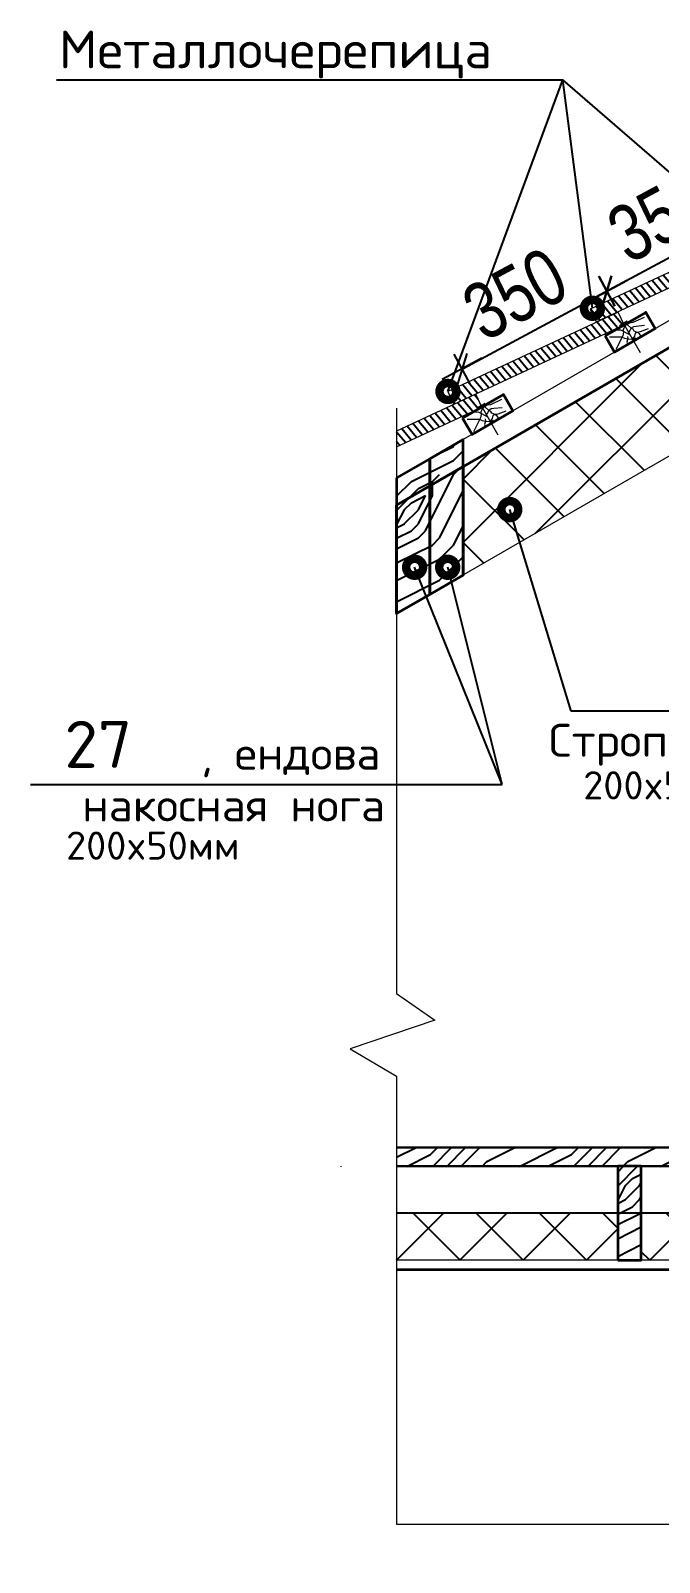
# Model space of a CAD drawing. Extents: x -12289450 to -10763036, y -7834513 to -6150123.
# Drawn here: x -10892059 to -10890721, y -7677893 to -7674633 of the extents above; entities that cross this region are included whole.
import ezdxf

# ---------------------------------------------------------------- set-up
doc = ezdxf.new("R2010")
doc.units = 0
doc.header["$LTSCALE"] = 25
doc.header["$PDMODE"] = 35
doc.layers.get('DefPoints').update_dxf_attribs({"color": 10, "lineweight": 30})
for name, color, linetype in [('004-ВСПЛИНИИ', 15, 'Continuous'), ('005-РАЗМЕРЫ', 252, 'Continuous'), ('008-ШТРИХОВКА', 252, 'Continuous'), ('Крыши', 7, 'Continuous'), ('Примечания', 7, 'Continuous')]:
    doc.layers.add(name, color=color, linetype=linetype)
for name, color, linetype, lineweight in [('RAZMER', 7, 'Continuous', 9), ('Перегор', 4, 'Continuous', 20), ('Стена', 7, 'Continuous', 5), ('СТЕНЫ', 5, 'Continuous', 40), ('Штрих', 9, 'Continuous', 13)]:
    doc.layers.add(name, color=color, linetype=linetype, lineweight=lineweight)
doc.styles.add('ROMANT', font='romant.shx', dxfattribs={"height": 2})
doc.styles.get("Standard").update_dxf_attribs({"font": 'arial.ttf'})
doc.styles.add('TXT0', font='txt', dxfattribs={"width": 0.8})
doc.dimstyles.new('Копия 3 РАЗМЕРЫ 3', dxfattribs={"dimscale": 30, "dimtxt": 4, "dimasz": 0.08, "dimexe": 0, "dimexo": 0, "dimgap": 0.9, "dimtad": 1, "dimdec": 0, "dimzin": 0, "dimdsep": 46, "dimtxsty": 'TXT0', "dimblk1": 'A8MITTA', "dimblk2": 'A8MITTA', "dimsah": 1, "dimcen": 0.3, "dimse1": 1, "dimse2": 1, "dimadec": 0, "dimazin": 0, "dimtp": 6, "dimtm": 6, "dimtfac": 1, "dimtdec": 0, "dimtofl": 0, "dimtmove": 0, "dimatfit": 3, "dimldrblk": 'A8MITTA', "dimfxl": 0, "dimtolj": 1, "dimtzin": 0, "dimarcsym": 0})

# ---------------------------------------------------------------- blocks, each defined once
blk = doc.blocks.new('ytjtyj')
at = {"layer": 'Перегор', "linetype": 'Continuous'}
for p, q in [((-3.6, 13.4), (-21.6, 6.9)), ((-12.6, 10.2), (11.8, -56.9))]:
    blk.add_line(p, q, dxfattribs=at)
at = {"layer": 'Стена', "linetype": 'Continuous', "ltscale": 100}
blk.add_line((51.9, -12.5), (38.2, 25), dxfattribs=at)
blk.add_lwpolyline([(-55.8, -9.2), (-42.1, -46.8), (51.9, -12.5), (38.2, 25), (-55.8, -9.2)], close=True, dxfattribs=at)
at = {"layer": 'Штрих', "linetype": 'Continuous', "ltscale": 100}
for p, q in [((-10.2, 4.4), (-15.6, -3.3)), ((0.3, 8.6), (-10.2, 4.4)), ((2, -2.6), (-4.9, 6.5)), ((7.6, 8.6), (0.3, 8.6)), ((32.8, 15.1), (7.6, 8.6)), ((-20.7, -18.1), (-46.9, -13.8)), ((-18.6, -15.3), (-38.4, -41.9)), ((-20.7, -2.7), (-33.2, -0.9)), ((-15.6, -6.6), (-20.7, -2.7)), ((-15.1, -22.2), (-20.7, -18.1)), ((-15.6, -8.5), (-18.6, -15.3)), ((-15.6, -3.3), (-15.6, -8.5)), ((-7.2, -13), (-15.6, -6.6)), ((-9.5, -24.4), (-15.1, -22.2)), ((-8.9, -23.1), (-12.3, -30.7)), ((-12.3, -30.7), (-11.7, -34.8)), ((-0.7, -26.6), (-9.5, -24.4)), ((-9, -18.9), (-8.9, -23.1)), ((-1.7, -7.1), (-7.2, -13)), ((-1.2, -17.6), (-7.2, -13)), ((2, -2.6), (-1.7, -7.1)), ((8.3, -25.3), (-0.7, -26.6)), ((1.3, -25.2), (0.1, -30.6)), ((5.7, -20.6), (1.3, -25.2)), ((7.1, -0.5), (2, -2.6)), ((5.7, -5.8), (2, -2.6)), ((7.2, -9.7), (5.7, -5.8)), ((8.7, -14.8), (5.7, -20.6)), ((12.9, -0.7), (7.1, -0.5)), ((13.7, -13.8), (7.2, -9.7)), ((13.7, -13.8), (8.7, -14.8)), ((30.7, -2.1), (12.9, -0.7)), ((17.6, -17.7), (13.7, -13.8)), ((19.4, -13.8), (13.7, -13.8)), ((17.5, -23.8), (14, -25.5)), ((21.4, -22.6), (17.5, -23.8)), ((20.1, -23), (17.6, -17.7)), ((37.5, -10.5), (19.4, -13.8))]:
    blk.add_line(p, q, dxfattribs=at)
blk = doc.blocks.new('A8MITTA', base_point=(3180, 3140))
for p, q in [((3180, 3155), (3180, 3125)), ((3160, 3140), (3200, 3140)), ((3170, 3130), (3190, 3150))]:
    blk.add_line(p, q)
blk = doc.blocks.new('*D1255')
at = {"layer": '005-РАЗМЕРЫ', "color": 0, "lineweight": -2, "ltscale": 4, "transparency": 16777216}
blk.add_line((-10891138.5, -7675351.8), (-10890834.5, -7675188.5), dxfattribs=at)
at = {"layer": 'DefPoints', "color": 0, "ltscale": 4, "transparency": 16777216}
for p in [(-10890832.4, -7675187.4), (-10890785.6, -7675274.5), (-10891088.7, -7675449.5)]:
    blk.add_point(p, dxfattribs=at)
at = {"layer": '005-РАЗМЕРЫ', "color": 0, "lineweight": -2, "ltscale": 4, "transparency": 16777216, "xscale": 2.4, "yscale": 2.4, "zscale": 2.4}
for p, rotation in [((-10890832.4, -7675187.4), 28.2415777931322), ((-10891140.6, -7675352.9), 208.2415777931322)]:
    blk.add_blockref('A8MITTA', p, dxfattribs=dict(at, rotation=rotation))
at = {"layer": '005-РАЗМЕРЫ', "color": 0, "ltscale": 4, "transparency": 16777216, "insert": (-10891027.7, -7675193.5), "char_height": 120, "attachment_point": 5, "rotation": 28.2416, "style": 'TXT0'}
blk.add_mtext('\\A1;350', dxfattribs=at)
blk = doc.blocks.new('*D1256')
at = {"layer": '005-РАЗМЕРЫ', "color": 0, "lineweight": -2, "ltscale": 4, "transparency": 16777216}
blk.add_line((-10890830.3, -7675186.2), (-10890526.4, -7675023), dxfattribs=at)
at = {"layer": 'DefPoints', "color": 0, "ltscale": 4, "transparency": 16777216}
for p in [(-10890524.2, -7675021.8), (-10890482.5, -7675099.5), (-10890785.6, -7675274.5)]:
    blk.add_point(p, dxfattribs=at)
at = {"layer": '005-РАЗМЕРЫ', "color": 0, "lineweight": -2, "ltscale": 4, "transparency": 16777216, "xscale": 2.4, "yscale": 2.4, "zscale": 2.4}
for p, rotation in [((-10890524.2, -7675021.8), 28.2415777931322), ((-10890832.4, -7675187.4), 208.2415777931322)]:
    blk.add_blockref('A8MITTA', p, dxfattribs=dict(at, rotation=rotation))
at = {"layer": '005-РАЗМЕРЫ', "color": 0, "ltscale": 4, "transparency": 16777216, "insert": (-10890719.5, -7675028), "char_height": 120, "attachment_point": 5, "rotation": 28.2416, "style": 'TXT0'}
blk.add_mtext('\\A1;350', dxfattribs=at)

msp = doc.modelspace()

# ---------------------------------------------------------------- hatches: boundary and pattern name
at = {"layer": '008-ШТРИХОВКА', "ltscale": 3}
h = msp.add_hatch(dxfattribs=at)
h.set_pattern_fill('ANSI37', color=256, scale=30)
h.set_pattern_definition([(45, (-10891138.46, -7676799.76), (-67.352, 67.352), []), (135, (-10891138.46, -7676799.76), (-67.352, -67.352), [])])
h.paths.add_polyline_path([(-10890027.6, -7675150.5, -0.121044), (-10890162.8, -7674997.7), (-10891138.5, -7675560.9), (-10891138.5, -7675791.9), (-10891017.8, -7675722.2), (-10891036.5, -7675661, -0.503597), (-10891048.1, -7675652.3, -1), (-10891030.1, -7675652.3, -0.330143), (-10891036.5, -7675661), (-10891017.8, -7675722.2)])
h.paths.add_polyline_path([(-10889834.2, -7675038.8), (-10889834.2, -7675010), (-10889984.1, -7675010), (-10889984.1, -7674894.4), (-10890162.8, -7674997.7, 0.121044), (-10890027.6, -7675150.5)])
h.paths.add_polyline_path([(-10889829.2, -7674919.9), (-10889784.2, -7674919.9), (-10889784.2, -7674779), (-10889784.2, -7674779), (-10889984.1, -7674894.4), (-10889984.1, -7675010), (-10889834.2, -7675010), (-10889834.2, -7675009.9), (-10889829.2, -7675009.9)])
h.paths.add_polyline_path([(-10889584.1, -7674894.6), (-10889784.2, -7674779), (-10889784.2, -7674919.9), (-10889739.2, -7674919.9), (-10889739.2, -7675009.9), (-10889734.2, -7675009.9), (-10889584.1, -7675010)])
h.paths.add_polyline_path([(-10889719.3, -7674912), (-10889719.3, -7674911, 0.400203), (-10889724, -7674916), (-10889723.1, -7674916, -0.40079)], flags=0)
h.paths.add_polyline_path([(-10889719.2, -7674912), (-10889719.2, -7674911, 0.406669), (-10889724.1, -7674916), (-10889723, -7674916, -0.40079)], flags=16)
h.paths.add_polyline_path([(-10889649.3, -7674920), (-10889649.3, -7674921, 0.425077), (-10889644.1, -7674916), (-10889645.1, -7674916, -0.427766)], flags=16)
h.paths.add_polyline_path([(-10889719.3, -7674975.7), (-10889719.3, -7674974.7, 0.400203), (-10889724, -7674979.7), (-10889723.1, -7674979.7, -0.40079)], flags=16)
h.paths.add_polyline_path([(-10889719.2, -7674983.7), (-10889719.2, -7674984.7, 0.421798), (-10889714.1, -7674979.7), (-10889715, -7674979.7, -0.427766)], flags=16)
h.paths.add_polyline_path([(-10889719.3, -7674848.2), (-10889719.3, -7674847.2, 0.400203), (-10889724, -7674852.2), (-10889723.1, -7674852.2, -0.40079)], flags=0)
h.paths.add_polyline_path([(-10889719.2, -7674848.2), (-10889719.2, -7674847.2, 0.406669), (-10889724.1, -7674852.2), (-10889723, -7674852.2, -0.40079)], flags=16)
h.paths.add_polyline_path([(-10889405.4, -7674997.7), (-10889584.1, -7674894.6), (-10889584.1, -7675010), (-10889734.2, -7675010), (-10889734.2, -7675038.8), (-10889540.7, -7675150.6, 0.121047)])
h.paths.add_polyline_path([(-10889405.4, -7674997.7, -0.121047), (-10889540.7, -7675150.6), (-10888788.1, -7675585.1), (-10888672.6, -7675431.1, -0.379494), (-10888675, -7675419.4)])
h.paths.add_polyline_path([(-10888544.3, -7675494.9), (-10888544.3, -7675725.8), (-10888316.3, -7675857.5), (-10888245.9, -7675781.6, -0.208652), (-10888248.8, -7675775, -1), (-10888230.8, -7675775, -0.654736), (-10888245.9, -7675781.6), (-10888316.3, -7675857.5), (-10886829.2, -7676716), (-10886829.2, -7676658.3), (-10887284.2, -7676395.6), (-10887284.2, -7676222.4)])
h.paths.add_polyline_path([(-10886684.2, -7676742), (-10886739.2, -7676710.3), (-10886739.2, -7676744.9), (-10886734.2, -7676744.9), (-10886734.2, -7676770.9), (-10886684.2, -7676799.8)])
h.paths.add_polyline_path([(-10886766.7, -7676718.6, 1), (-10886756.7, -7676718.6, 1)], flags=17)
h.paths.add_polyline_path([(-10886739.2, -7676654.9), (-10886829.2, -7676654.9), (-10886829.2, -7676658.3), (-10886807, -7676671.1, -0.277163), (-10886802.5, -7676673.7), (-10886739.2, -7676710.3)], flags=17)
h.paths.add_polyline_path([(-10886756.7, -7676676.1, -1), (-10886766.7, -7676676.1, -1)], flags=16)
h.paths.add_polyline_path([(-10886684.2, -7676568.8), (-10887284.2, -7676222.4), (-10887284.2, -7676395.6), (-10886829.2, -7676658.3), (-10886829.2, -7676654.9), (-10886739.2, -7676654.9), (-10886739.2, -7676710.3), (-10886684.2, -7676742)])
h.paths.add_polyline_path([(-10886719.2, -7676586.1, -1), (-10886709.2, -7676586.1, -1)], flags=16)
h.paths.add_polyline_path([(-10886718.2, -7676586.1, -1), (-10886710.2, -7676586.1, -1)], flags=0)
h.paths.add_polyline_path([(-10886709, -7676690.2, -1), (-10886719, -7676690.2, -1)], flags=16)
h.paths.add_polyline_path([(-10886979.2, -7676534.3, -1), (-10886989.2, -7676534.3, -1)], flags=16)
h.paths.add_polyline_path([(-10886979.4, -7676430.3, -1), (-10886989.4, -7676430.3, -1)], flags=16)
h.paths.add_polyline_path([(-10886980.3, -7676430.3, -1), (-10886988.4, -7676430.3, -1)], flags=0)
h.paths.add_polyline_path([(-10887249.4, -7676378.3, -1), (-10887259.4, -7676378.3, -1)], flags=16)
h.paths.add_polyline_path([(-10887249.5, -7676274.3, -1), (-10887259.5, -7676274.3, -1)], flags=16)
h.paths.add_polyline_path([(-10887250.5, -7676274.3, -1), (-10887258.6, -7676274.3, -1)], flags=0)
at = {"layer": '008-ШТРИХОВКА'}
h = msp.add_hatch(dxfattribs=at)
h.set_pattern_fill('ANSI31', color=251, scale=4, angle=5, style=0)
h.set_pattern_definition([(130, (-22646566.637, -661270.611), (9.728764428, 8.163402643), [])])
h.paths.add_polyline_path([(-10890495, -7675085.2), (-10890496.5, -7675082.5), (-10890493.8, -7675080.9), (-10890505, -7675056.8), (-10890867.6, -7675225.9), (-10890854.9, -7675253)])
h = msp.add_hatch(dxfattribs=at)
h.set_pattern_fill('ANSI31', color=251, scale=4, angle=5, style=0)
h.set_pattern_definition([(130, (-22646263.529, -661445.611), (9.728764428, 8.163402643), [])])
h.paths.add_polyline_path([(-10890798.1, -7675260.2), (-10890799.6, -7675257.5), (-10890796.9, -7675255.9), (-10890808.2, -7675231.8), (-10891170.7, -7675400.9), (-10891158, -7675428)])
h = msp.add_hatch(dxfattribs=at)
h.set_pattern_fill('ANSI31', color=251, scale=4, angle=5, style=0)
h.set_pattern_definition([(130, (-22645960.42, -661620.611), (9.728764428, 8.163402643), [])])
h.paths.add_polyline_path([(-10891279.9, -7675485.4), (-10891279.9, -7675518.5), (-10891101.2, -7675435.2), (-10891102.7, -7675432.5), (-10891100, -7675430.9), (-10891111.3, -7675406.8)])
h = msp.add_hatch(dxfattribs=at)
h.set_pattern_fill('WOODFACE', color=251, scale=300, style=0, pattern_type=2)
h.set_pattern_definition([(0, (782876.22, -568427.85), (300, 300), [15, -285]), (90, (782996.22, -568322.85), (-300, 300), [30, -270]), (45, (782936.22, -568352.85), (3e-14, 300), [21.21, -63.63, 21.21, -42.42, 148.5, -127.2940687]), (45, (782861.22, -568442.85), (3e-14, 300), [21.213, -42.426, 21.213, -339.4120686]), (45, (782966.22, -568412.85), (3e-14, 300), [21.213, -403.0510686]), (45, (782996.22, -568427.85), (3e-14, 300), [21.213, -403.0510686]), (45, (782951.22, -568397.85), (3e-14, 300), [21.213, -403.0510686]), (45, (782936.22, -568382.85), (3e-14, 300), [42.426, -381.8380686]), (45, (783011.22, -568157.85), (3e-14, 300), [42.426, -381.8380686]), (45, (782906.22, -568367.85), (3e-14, 300), [84.852, -339.4120686]), (45, (782891.22, -568352.85), (3e-14, 300), [84.852, -339.4120686]), (45, (783086.22, -568262.85), (3e-14, 300), [84.852, -339.4120686]), (45, (782876.22, -568322.85), (3e-14, 300), [63.6396, -360.6244686]), (45, (782816.22, -568277.85), (3e-14, 300), [63.6396, -360.6244686]), (45, (782846.22, -568307.85), (3e-14, 300), [63.6396, -360.6244686]), (45, (783041.22, -568217.85), (3e-14, 300), [106.06602, -318.1980486]), (45, (783011.22, -568202.85), (3e-14, 300), [106.06602, -318.1980486]), (45, (783041.22, -568277.85), (3e-14, 300), [148.492424, -275.7716445]), (26.5650512, (782906.22, -568397.85), (300, 1e-07), [33.541017, -637.279374]), (26.5650512, (782966.22, -568307.85), (300, 1e-07), [33.541017, -637.279374]), (26.5650512, (782951.22, -568337.85), (300, 1e-07), [33.541017, -637.279374]), (26.5650512, (782891.22, -568427.85), (300, 1e-07), [67.08204, -603.738353]), (26.5650512, (782951.22, -568292.85), (300, 1e-07), [100.623059, -570.197334]), (26.5650512, (782921.22, -568277.85), (300, 1e-07), [134.1640785, -536.6563146]), (26.5650512, (782891.22, -568262.85), (300, 1e-07), [134.1640785, -536.6563146]), (26.5650512, (782846.22, -568172.85), (300, 1e-07), [134.1640785, -536.6563146]), (26.5650512, (782846.22, -568202.85), (300, 1e-07), [167.7051, -503.115293]), (26.5650512, (782861.22, -568232.85), (300, 1e-07), [167.7051, -503.115293]), (63.4349488, (782966.22, -568352.85), (2e-08, 300), [33.541017, -637.279374]), (63.4349488, (782921.22, -568382.85), (2e-08, 300), [33.541017, -637.279374]), (63.4349488, (782876.22, -568427.85), (2e-08, 300), [67.08204, -603.738353]), (63.4349488, (782966.22, -568382.85), (2e-08, 300), [67.08204, -603.738353]), (63.4349488, (782846.22, -568442.85), (2e-08, 300), [100.623059, -570.197334]), (63.4349488, (782816.22, -568442.85), (2e-08, 300), [134.1640785, -536.6563146]), (63.4349488, (783086.22, -568427.85), (2e-08, 300), [134.1640785, -536.6563146]), (63.4349488, (782981.22, -568397.85), (2e-08, 300), [134.1640785, -536.6563146]), (63.4349488, (783041.22, -568427.85), (2e-08, 300), [167.7051, -503.115293]), (63.4349488, (783011.22, -568412.85), (2e-08, 300), [167.7051, -503.115293])])
h.paths.add_polyline_path([(-10891138.5, -7675791.9), (-10891138.5, -7675503.2), (-10891279.9, -7675584.9), (-10891279.9, -7675873.5)])
h = msp.add_hatch(dxfattribs=at)
h.set_pattern_fill('WOODFACE', color=251, scale=300, style=0, pattern_type=2)
h.set_pattern_definition([(0, (-10896173.06, -7677234.88), (300, 300), [15, -285]), (90, (-10896053.06, -7677129.88), (-300, 300), [30, -270]), (45, (-10896113.06, -7677159.88), (3e-14, 300), [21.21, -63.63, 21.21, -42.42, 148.5, -127.294]), (45, (-10896188.06, -7677249.88), (3e-14, 300), [21.213, -42.426, 21.213, -339.412]), (45, (-10896083.06, -7677219.88), (3e-14, 300), [21.213, -403.051]), (45, (-10896053.06, -7677234.88), (3e-14, 300), [21.213, -403.051]), (45, (-10896098.06, -7677204.88), (3e-14, 300), [21.213, -403.051]), (45, (-10896113.06, -7677189.88), (3e-14, 300), [42.426, -381.838]), (45, (-10896038.06, -7676964.88), (3e-14, 300), [42.426, -381.838]), (45, (-10896143.06, -7677174.88), (3e-14, 300), [84.852, -339.412]), (45, (-10896158.06, -7677159.88), (3e-14, 300), [84.852, -339.412]), (45, (-10895963.06, -7677069.88), (3e-14, 300), [84.852, -339.412]), (45, (-10896173.06, -7677129.88), (3e-14, 300), [63.64, -360.6245]), (45, (-10896233.06, -7677084.88), (3e-14, 300), [63.64, -360.6245]), (45, (-10896203.06, -7677114.88), (3e-14, 300), [63.64, -360.6245]), (45, (-10896008.06, -7677024.88), (3e-14, 300), [106.066, -318.198]), (45, (-10896038.06, -7677009.88), (3e-14, 300), [106.066, -318.198]), (45, (-10896008.06, -7677084.88), (3e-14, 300), [148.492, -275.772]), (26.565, (-10896143.06, -7677204.88), (300, 1e-07), [33.541, -637.279]), (26.565, (-10896083.06, -7677114.88), (300, 1e-07), [33.541, -637.279]), (26.565, (-10896098.06, -7677144.88), (300, 1e-07), [33.541, -637.279]), (26.565, (-10896158.06, -7677234.88), (300, 1e-07), [67.082, -603.738]), (26.565, (-10896098.06, -7677099.88), (300, 1e-07), [100.623, -570.197]), (26.565, (-10896128.06, -7677084.88), (300, 1e-07), [134.164, -536.656]), (26.565, (-10896158.06, -7677069.88), (300, 1e-07), [134.164, -536.656]), (26.565, (-10896203.06, -7676979.88), (300, 1e-07), [134.164, -536.656]), (26.565, (-10896203.06, -7677009.88), (300, 1e-07), [167.705, -503.115]), (26.565, (-10896188.06, -7677039.88), (300, 1e-07), [167.705, -503.115]), (63.435, (-10896083.06, -7677159.88), (2e-08, 300), [33.541, -637.279]), (63.435, (-10896128.06, -7677189.88), (2e-08, 300), [33.541, -637.279]), (63.435, (-10896173.06, -7677234.88), (2e-08, 300), [67.082, -603.738]), (63.435, (-10896083.06, -7677189.88), (2e-08, 300), [67.082, -603.738]), (63.435, (-10896203.06, -7677249.88), (2e-08, 300), [100.623, -570.197]), (63.435, (-10896233.06, -7677249.88), (2e-08, 300), [134.164, -536.656]), (63.435, (-10895963.06, -7677234.88), (2e-08, 300), [134.164, -536.656]), (63.435, (-10896068.06, -7677204.88), (2e-08, 300), [134.164, -536.656]), (63.435, (-10896008.06, -7677234.88), (2e-08, 300), [167.705, -503.115]), (63.435, (-10896038.06, -7677219.88), (2e-08, 300), [167.705, -503.115])])
h.paths.add_polyline_path([(-10891364.2, -7677050), (-10891414.2, -7677050), (-10891422.1, -7677049.9), (-10891372.1, -7677049.9)], flags=16)
h.paths.add_polyline_path([(-10891279.9, -7677009.9), (-10891279.9, -7677050), (-10886934.2, -7677050.1), (-10886934.2, -7677009.9)])
h = msp.add_hatch(dxfattribs=at)
h.set_pattern_fill('WOODFACE', color=251, scale=300, style=0, pattern_type=2)
h.set_pattern_definition([(0, (783346.93, -569866.07), (300, 300), [15, -285]), (90, (783466.93, -569761.07), (-300, 300), [30, -270]), (45, (783406.93, -569791.07), (3e-14, 300), [21.21, -63.63, 21.21, -42.42, 148.5, -127.2940687]), (45, (783331.93, -569881.07), (3e-14, 300), [21.213, -42.426, 21.213, -339.4120686]), (45, (783436.93, -569851.07), (3e-14, 300), [21.213, -403.0510686]), (45, (783466.93, -569866.07), (3e-14, 300), [21.213, -403.0510686]), (45, (783421.93, -569836.07), (3e-14, 300), [21.213, -403.0510686]), (45, (783406.93, -569821.07), (3e-14, 300), [42.426, -381.8380686]), (45, (783481.93, -569596.07), (3e-14, 300), [42.426, -381.8380686]), (45, (783376.93, -569806.07), (3e-14, 300), [84.852, -339.4120686]), (45, (783361.93, -569791.07), (3e-14, 300), [84.852, -339.4120686]), (45, (783556.93, -569701.07), (3e-14, 300), [84.852, -339.4120686]), (45, (783346.93, -569761.07), (3e-14, 300), [63.6396, -360.6244686]), (45, (783286.93, -569716.07), (3e-14, 300), [63.6396, -360.6244686]), (45, (783316.93, -569746.07), (3e-14, 300), [63.6396, -360.6244686]), (45, (783511.93, -569656.07), (3e-14, 300), [106.06602, -318.1980486]), (45, (783481.93, -569641.07), (3e-14, 300), [106.06602, -318.1980486]), (45, (783511.93, -569716.07), (3e-14, 300), [148.492424, -275.7716445]), (26.5650512, (783376.93, -569836.07), (300, 1e-07), [33.541017, -637.279374]), (26.5650512, (783436.93, -569746.07), (300, 1e-07), [33.541017, -637.279374]), (26.5650512, (783421.93, -569776.07), (300, 1e-07), [33.541017, -637.279374]), (26.5650512, (783361.93, -569866.07), (300, 1e-07), [67.08204, -603.738353]), (26.5650512, (783421.93, -569731.07), (300, 1e-07), [100.623059, -570.197334]), (26.5650512, (783391.93, -569716.07), (300, 1e-07), [134.1640785, -536.6563146]), (26.5650512, (783361.93, -569701.07), (300, 1e-07), [134.1640785, -536.6563146]), (26.5650512, (783316.93, -569611.07), (300, 1e-07), [134.1640785, -536.6563146]), (26.5650512, (783316.93, -569641.07), (300, 1e-07), [167.7051, -503.115293]), (26.5650512, (783331.93, -569671.07), (300, 1e-07), [167.7051, -503.115293]), (63.4349488, (783436.93, -569791.07), (2e-08, 300), [33.541017, -637.279374]), (63.4349488, (783391.93, -569821.07), (2e-08, 300), [33.541017, -637.279374]), (63.4349488, (783346.93, -569866.07), (2e-08, 300), [67.08204, -603.738353]), (63.4349488, (783436.93, -569821.07), (2e-08, 300), [67.08204, -603.738353]), (63.4349488, (783316.93, -569881.07), (2e-08, 300), [100.623059, -570.197334]), (63.4349488, (783286.93, -569881.07), (2e-08, 300), [134.1640785, -536.6563146]), (63.4349488, (783556.93, -569866.07), (2e-08, 300), [134.1640785, -536.6563146]), (63.4349488, (783451.93, -569836.07), (2e-08, 300), [134.1640785, -536.6563146]), (63.4349488, (783511.93, -569866.07), (2e-08, 300), [167.7051, -503.115293]), (63.4349488, (783481.93, -569851.07), (2e-08, 300), [167.7051, -503.115293])])
h.paths.add_polyline_path([(-10890759.2, -7677249.9), (-10890759.2, -7677049.9), (-10890809.2, -7677049.9), (-10890809.2, -7677249.9)])
at = {"layer": '008-ШТРИХОВКА', "ltscale": 3}
h = msp.add_hatch(dxfattribs=at)
h.set_pattern_fill('ANSI37', color=256, scale=30)
h.set_pattern_definition([(45, (-10891279.88, -7677249.875), (-67.352, 67.352), []), (135, (-10891279.88, -7677249.875), (-67.352, -67.352), [])])
h.paths.add_polyline_path([(-10890809.2, -7677149.9), (-10891279.9, -7677149.9), (-10891279.9, -7677249.9), (-10890809.2, -7677249.9)])
h.paths.add_polyline_path([(-10890209.2, -7677149.9), (-10890759.2, -7677149.9), (-10890759.2, -7677249.9), (-10890209.2, -7677249.9)])
h.paths.add_polyline_path([(-10889933.7, -7677149.9), (-10890159.2, -7677149.9), (-10890159.2, -7677249.9), (-10889933.1, -7677249.9), (-10889892, -7677184.3, -0.065298)])
h.paths.add_polyline_path([(-10889859.2, -7677201, -0.044463), (-10889892, -7677184.3), (-10889933.1, -7677249.9), (-10889859.2, -7677249.9)])
h.paths.add_polyline_path([(-10889859.2, -7677149.9), (-10889933.7, -7677149.9, 0.065298), (-10889892, -7677184.3, 0.044463), (-10889859.2, -7677201)])
h.paths.add_polyline_path([(-10889209.2, -7677149.4), (-10889629.4, -7677149.3, -0.117308), (-10889709.2, -7677202.8), (-10889709.2, -7677249.9), (-10889209.2, -7677249.9)])
h.paths.add_polyline_path([(-10889629.4, -7677149.3), (-10889709.2, -7677149.3), (-10889709.2, -7677202.8, 0.117308)])
h.paths.add_polyline_path([(-10888889.2, -7677149.5), (-10889159.2, -7677149.4), (-10889159.2, -7677249.9), (-10888889.2, -7677249.9)])
h.paths.add_polyline_path([(-10888419.2, -7677149.6), (-10888789.2, -7677149.5), (-10888789.2, -7677249.9), (-10888419.2, -7677249.9)])
h.paths.add_polyline_path([(-10888009.2, -7677149.6), (-10888369.2, -7677149.6), (-10888369.2, -7677249.9), (-10888009.2, -7677249.9)])
h.paths.add_polyline_path([(-10887509.2, -7677149.8), (-10887909.2, -7677149.7), (-10887909.2, -7677249.9), (-10887509.2, -7677249.9)])
h.paths.add_polyline_path([(-10887089.3, -7677149.8), (-10887459.2, -7677149.8), (-10887459.2, -7677249.9), (-10887161.2, -7677249.9)])
h.paths.add_polyline_path([(-10887009.2, -7677149.9), (-10887089.3, -7677149.8), (-10887161.2, -7677249.9), (-10887009.2, -7677249.9)])

# ---------------------------------------------------------------- linework, layer by layer
at = {"lineweight": 25, "ltscale": 20}
for p, q in [((-10892004, -7674737.9), (-10890925.9, -7674737.9)), ((-10891170.7, -7675400.9), (-10890925.9, -7674737.9)), ((-10890863.1, -7675223.8), (-10890925.9, -7674737.9)), ((-10890564.5, -7675050.9), (-10890925.9, -7674737.9)), ((-10890908.6, -7676081.4), (-10891039.1, -7675652.3)), ((-10891055, -7676237), (-10891241.6, -7675775)), ((-10891055, -7676237), (-10891171.3, -7675775)), ((-10890099, -7676081.4), (-10890908.6, -7676081.4)), ((-10892059.1, -7676237), (-10891055, -7676237))]:
    msp.add_line(p, q, dxfattribs=at)
at = {"lineweight": 25, "ltscale": 20, "const_width": 36}
for points in [[(-10890872.1, -7675224.6, -1), (-10890854.1, -7675223, -1)], [(-10891179.6, -7675401.7, -1), (-10891161.7, -7675400.1, -1)], [(-10891048.1, -7675652.3, -1), (-10891030.1, -7675652.3, -1)], [(-10891232.6, -7675775, 1), (-10891250.6, -7675775, 1)], [(-10891162.3, -7675775, 1), (-10891180.3, -7675775, 1)]]:
    msp.add_lwpolyline(points, format="xyb", close=True, dxfattribs=at)
at = {"layer": '004-ВСПЛИНИИ', "color": 0, "lineweight": 0}
for points in [[(-10891279.9, -7675436.5), (-10891279.9, -7676682.4), (-10891198.5, -7676738.6), (-10891378.8, -7676800.1), (-10891279.9, -7676858.1), (-10891279.9, -7677811.4)], [(-10891279.9, -7677811.4), (-10889429, -7677811.4), (-10889372.8, -7677892.8), (-10889311.3, -7677712.4), (-10889253.3, -7677811.4), (-10886470.4, -7677811.4)]]:
    msp.add_lwpolyline(points, dxfattribs=at)
at = {"layer": '008-ШТРИХОВКА', "ltscale": 3}
msp.add_lwpolyline([(-10889859.2, -7677149.9), (-10891279.9, -7677149.9)], dxfattribs=at)
at = {"layer": 'RAZMER', "ltscale": 4}
msp.add_line((-10891279.9, -7675584.9), (-10889784.2, -7674721.3), dxfattribs=at)
msp.add_line((-10891279.9, -7675584.9), (-10889784.2, -7674721.3), dxfattribs=at)
for points in [[(-10891279.9, -7675642.6), (-10889784.2, -7674779)], [(-10891279.9, -7675642.6), (-10889784.2, -7674779)], [(-10889784.2, -7675010), (-10891279.9, -7675873.5)], [(-10889784.2, -7675010), (-10891279.9, -7675873.5)], [(-10886934.2, -7677249.9), (-10891279.9, -7677249.9)]]:
    msp.add_lwpolyline(points, dxfattribs=at)
at = {"layer": 'Крыши', "lineweight": 35, "ltscale": 3}
for points in [[(-10891209.2, -7675544), (-10891209.2, -7675601.8), (-10891138.5, -7675560.9), (-10891138.5, -7675503.2), (-10891209.2, -7675544)], [(-10891279.9, -7675584.9), (-10891279.9, -7675642.6), (-10891209.2, -7675601.8), (-10891209.2, -7675544), (-10891279.9, -7675584.9)], [(-10886934.2, -7677269.9), (-10891279.9, -7677269.9)]]:
    msp.add_lwpolyline(points, dxfattribs=at)
at = {"layer": 'Крыши', "color": 4, "lineweight": 35, "ltscale": 3}
msp.add_lwpolyline([(-10890809.2, -7677249.9), (-10890759.2, -7677249.9), (-10890759.2, -7677049.9), (-10890809.2, -7677049.9)], close=True, dxfattribs=at)
at = {"layer": 'Перегор', "linetype": 'Continuous', "lineweight": 40, "ltscale": 100}
msp.add_line((-10891279.9, -7675642.6), (-10889784.2, -7674779), dxfattribs=at)
at = {"layer": 'Перегор', "linetype": 'Continuous', "ltscale": 100}
for points in [[(-10890867.6, -7675225.9), (-10890854.9, -7675253), (-10890492.4, -7675084), (-10890505, -7675056.8)], [(-10891170.7, -7675400.9), (-10891158, -7675428), (-10890795.5, -7675259), (-10890808.2, -7675231.8)]]:
    msp.add_lwpolyline(points, close=True, dxfattribs=at)
msp.add_lwpolyline([(-10891279.9, -7675518.5), (-10891098.6, -7675434), (-10891111.3, -7675406.8), (-10891279.9, -7675485.4)], dxfattribs=at)
at = {"layer": 'Перегор', "linetype": 'Continuous', "lineweight": 40, "ltscale": 100}
for points in [[(-10891209.2, -7675601.8), (-10891209.2, -7675832.7), (-10891138.5, -7675791.9), (-10891138.5, -7675560.9), (-10891209.2, -7675601.8)], [(-10891279.9, -7675642.6), (-10891279.9, -7675873.5), (-10891209.2, -7675832.7), (-10891209.2, -7675601.8), (-10891279.9, -7675642.6)]]:
    msp.add_lwpolyline(points, dxfattribs=at)
at = {"layer": 'СТЕНЫ', "color": 2}
for points in [[(-10890836.3, -7675282.6), (-10890816.3, -7675317.2), (-10890729.7, -7675267.2), (-10890749.7, -7675232.6), (-10890836.3, -7675282.6)], [(-10891139.4, -7675457.6), (-10891119.4, -7675492.2), (-10891032.8, -7675442.2), (-10891052.8, -7675407.6), (-10891139.4, -7675457.6)]]:
    msp.add_lwpolyline(points, close=True, dxfattribs=at)
at = {"layer": 'СТЕНЫ', "lineweight": 30}
for points in [[(-10886934.2, -7677009.9), (-10891279.9, -7677009.9)], [(-10886934.2, -7677049.9), (-10891279.9, -7677049.9)]]:
    msp.add_lwpolyline(points, dxfattribs=at)

# ---------------------------------------------------------------- block references
at = {"layer": '005-РАЗМЕРЫ', "color": 251, "rotation": 10.00000002058262}
for p in [(-10890783, -7675263.9), (-10891086.1, -7675438.9)]:
    msp.add_blockref('ytjtyj', p, dxfattribs=at)

# ---------------------------------------------------------------- texts
at = {"layer": 'Примечания', "color": 7}
for s, insert, char_height, attachment_point in [('\\A1;{\\Fsimplex|c204;Металлочерепица}', (-10891999.1, -7674683.9), 80, 4), ('\\A1;{\\Fsimplex|c204;Стропильная\\Fsimplex|c0; \\Fsimplex|c204;нога}', (-10890956.1, -7676152.7), 70, 4), ('\\A1;{\\Fsimplex|c0;, \\Fsimplex|c204;ендова}', (-10891314, -7676179), 70, 6), ('\\A1;{\\Fsimplex|c0;200x50\\Fsimplex|c204;мм}', (-10890882.7, -7676239.1), 60, 4), ('\\A1;{\\Fsimplex|c204;накосная\\Fsimplex|c0; \\Fsimplex|c204;нога}', (-10891304.4, -7676281), 70, 6), ('\\A1;{\\Fsimplex|c0;200x50\\Fsimplex|c204;мм}', (-10891614.2, -7676367.4), 60, 6)]:
    msp.add_mtext(s, dxfattribs=dict(at, insert=insert, char_height=char_height, attachment_point=attachment_point))
at = {"layer": 'Стена', "linetype": 'Continuous', "ltscale": 100, "style": 'ROMANT'}
msp.add_text('27', height=100, rotation=360, dxfattribs=at).set_placement((-10891987.2, -7676201.9))

# ---------------------------------------------------------------- dimensions: what is measured, and where the dimension line sits
at = {"layer": '005-РАЗМЕРЫ', "ltscale": 4}
for base, p1, p2, picture, middle in [((-10890524.2, -7675021.8), (-10890785.6, -7675274.5), (-10890482.5, -7675099.5), '*D1256', (-10890719.5, -7675028)), ((-10890832.4, -7675187.4), (-10891088.7, -7675449.5), (-10890785.6, -7675274.5), '*D1255', (-10891027.7, -7675193.5))]:
    dim = msp.add_linear_dim(base=base, p1=p1, p2=p2, angle=208.2416, dimstyle='Копия 3 РАЗМЕРЫ 3', dxfattribs=at)
    dim.commit()
    dim.dimension.update_dxf_attribs({"geometry": picture, "text_midpoint": middle})

doc.saveas('drawing.dxf')
